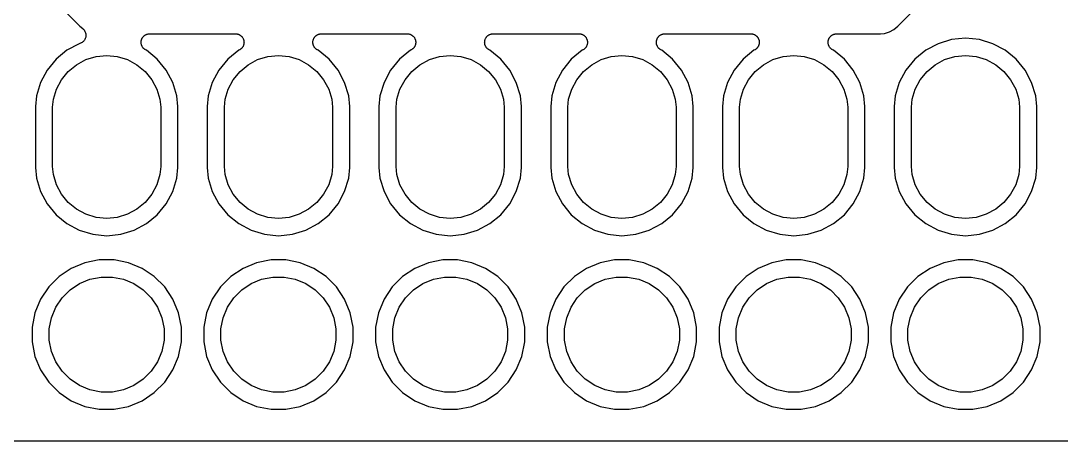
# Model space of a CAD drawing. Extents: x 94.3 to 145.3, y -143.8 to -113.4.
# Drawn here: x 104.78 to 120.16, y -143.82 to -137.6 of the extents above; entities that cross this region are included whole.
import ezdxf

# ---------------------------------------------------------------- set-up
doc = ezdxf.new("R2010")
doc.units = 0
doc.layers.add('BLACK', color=7, linetype='CONTINUOUS')

msp = doc.modelspace()

# ---------------------------------------------------------------- linework, layer by layer
at = {"layer": 'BLACK', "linetype": 'CONTINUOUS'}
for p, q in [((117.761, -137.664), (120.265, -135.16)), ((103.255, -135.287), (105.632, -137.664)), ((105.632, -137.664), (105.634, -137.666)), ((105.634, -137.666), (105.637, -137.67)), ((105.637, -137.67), (105.641, -137.674)), ((105.641, -137.674), (105.649, -137.683)), ((105.649, -137.683), (105.691, -137.718)), ((117.687, -137.731), (117.744, -137.683)), ((117.744, -137.683), (117.752, -137.674)), ((117.752, -137.674), (117.753, -137.672)), ((117.753, -137.672), (117.757, -137.669)), ((117.757, -137.669), (117.761, -137.664)), ((105.691, -137.718), (105.692, -137.719)), ((105.692, -137.719), (105.692, -137.719)), ((105.692, -137.719), (105.692, -137.719)), ((105.692, -137.719), (105.693, -137.72)), ((105.693, -137.72), (105.701, -137.728)), ((105.701, -137.728), (105.71, -137.737)), ((105.71, -137.737), (105.71, -137.737)), ((105.71, -137.737), (105.71, -137.737)), ((105.71, -137.737), (105.717, -137.747)), ((105.717, -137.747), (105.723, -137.758)), ((105.723, -137.758), (105.723, -137.758)), ((105.723, -137.758), (105.724, -137.758)), ((105.724, -137.758), (105.728, -137.769)), ((105.732, -137.854), (105.727, -137.865)), ((105.728, -137.769), (105.733, -137.781)), ((105.735, -137.842), (105.732, -137.854)), ((105.732, -137.854), (105.732, -137.854)), ((105.732, -137.854), (105.732, -137.854)), ((105.733, -137.781), (105.733, -137.781)), ((105.733, -137.781), (105.733, -137.781)), ((105.733, -137.781), (105.735, -137.793)), ((105.735, -137.793), (105.737, -137.805)), ((105.737, -137.83), (105.735, -137.842)), ((105.737, -137.805), (105.737, -137.805)), ((105.737, -137.805), (105.737, -137.805)), ((105.737, -137.805), (105.737, -137.817)), ((105.737, -137.817), (105.737, -137.83)), ((105.737, -137.83), (105.737, -137.83)), ((105.737, -137.83), (105.737, -137.83)), ((106.57, -137.859), (106.573, -137.854)), ((106.573, -137.854), (106.576, -137.849)), ((106.576, -137.849), (106.58, -137.844)), ((106.58, -137.844), (106.584, -137.839)), ((106.584, -137.839), (106.588, -137.835)), ((106.588, -137.835), (106.592, -137.83)), ((106.592, -137.83), (106.597, -137.826)), ((106.597, -137.826), (106.601, -137.821)), ((106.601, -137.821), (106.606, -137.818)), ((106.606, -137.818), (106.611, -137.814)), ((106.611, -137.814), (106.617, -137.811)), ((106.617, -137.811), (106.622, -137.808)), ((106.622, -137.808), (106.628, -137.805)), ((106.628, -137.805), (106.633, -137.803)), ((106.633, -137.803), (106.639, -137.801)), ((106.639, -137.801), (106.645, -137.798)), ((106.645, -137.798), (106.651, -137.797)), ((106.651, -137.797), (106.657, -137.795)), ((106.657, -137.795), (106.663, -137.795)), ((106.663, -137.795), (106.669, -137.794)), ((106.669, -137.794), (106.675, -137.794)), ((106.675, -137.794), (106.681, -137.793)), ((106.681, -137.793), (107.949, -137.793)), ((107.949, -137.793), (107.95, -137.793)), ((107.95, -137.793), (107.956, -137.794)), ((107.956, -137.794), (107.963, -137.794)), ((107.963, -137.794), (107.969, -137.795)), ((107.969, -137.795), (107.975, -137.796)), ((107.975, -137.796), (107.981, -137.798)), ((107.981, -137.798), (107.987, -137.799)), ((107.987, -137.799), (107.993, -137.801)), ((107.993, -137.801), (107.999, -137.803)), ((107.999, -137.803), (108.004, -137.806)), ((108.004, -137.806), (108.01, -137.809)), ((108.01, -137.809), (108.015, -137.812)), ((108.015, -137.812), (108.02, -137.815)), ((108.02, -137.815), (108.025, -137.819)), ((108.025, -137.819), (108.03, -137.823)), ((108.03, -137.823), (108.035, -137.827)), ((108.035, -137.827), (108.039, -137.831)), ((108.039, -137.831), (108.043, -137.836)), ((108.043, -137.836), (108.047, -137.84)), ((108.047, -137.84), (108.051, -137.846)), ((108.051, -137.846), (108.055, -137.85)), ((108.055, -137.85), (108.058, -137.856)), ((108.058, -137.856), (108.061, -137.861)), ((109.11, -137.859), (109.113, -137.854)), ((109.113, -137.854), (109.116, -137.849)), ((109.116, -137.849), (109.12, -137.844)), ((109.12, -137.844), (109.124, -137.839)), ((109.124, -137.839), (109.128, -137.835)), ((109.128, -137.835), (109.132, -137.83)), ((109.132, -137.83), (109.137, -137.826)), ((109.137, -137.826), (109.141, -137.821)), ((109.141, -137.821), (109.146, -137.818)), ((109.146, -137.818), (109.151, -137.814)), ((109.151, -137.814), (109.157, -137.811)), ((109.157, -137.811), (109.162, -137.808)), ((109.162, -137.808), (109.168, -137.805)), ((109.168, -137.805), (109.173, -137.803)), ((109.173, -137.803), (109.179, -137.801)), ((109.179, -137.801), (109.185, -137.798)), ((109.185, -137.798), (109.191, -137.797)), ((109.191, -137.797), (109.197, -137.795)), ((109.197, -137.795), (109.203, -137.795)), ((109.203, -137.795), (109.209, -137.794)), ((109.209, -137.794), (109.215, -137.794)), ((109.215, -137.794), (109.221, -137.793)), ((109.221, -137.793), (110.489, -137.793)), ((110.489, -137.793), (110.49, -137.793)), ((110.49, -137.793), (110.496, -137.794)), ((110.496, -137.794), (110.503, -137.794)), ((110.503, -137.794), (110.509, -137.795)), ((110.509, -137.795), (110.515, -137.796)), ((110.515, -137.796), (110.521, -137.798)), ((110.521, -137.798), (110.527, -137.799)), ((110.527, -137.799), (110.533, -137.801)), ((110.533, -137.801), (110.539, -137.803)), ((110.539, -137.803), (110.544, -137.806)), ((110.544, -137.806), (110.55, -137.809)), ((110.55, -137.809), (110.555, -137.812)), ((110.555, -137.812), (110.56, -137.815)), ((110.56, -137.815), (110.565, -137.819)), ((110.565, -137.819), (110.57, -137.823)), ((110.57, -137.823), (110.575, -137.827)), ((110.575, -137.827), (110.579, -137.831)), ((110.579, -137.831), (110.583, -137.836)), ((110.583, -137.836), (110.587, -137.84)), ((110.587, -137.84), (110.591, -137.846)), ((110.591, -137.846), (110.595, -137.85)), ((110.595, -137.85), (110.598, -137.856)), ((110.598, -137.856), (110.601, -137.861)), ((111.65, -137.859), (111.653, -137.854)), ((111.653, -137.854), (111.656, -137.849)), ((111.656, -137.849), (111.66, -137.844)), ((111.66, -137.844), (111.664, -137.839)), ((111.664, -137.839), (111.668, -137.835)), ((111.668, -137.835), (111.672, -137.83)), ((111.672, -137.83), (111.677, -137.826)), ((111.677, -137.826), (111.681, -137.821)), ((111.681, -137.821), (111.686, -137.818)), ((111.686, -137.818), (111.691, -137.814)), ((111.691, -137.814), (111.697, -137.811)), ((111.697, -137.811), (111.702, -137.808)), ((111.702, -137.808), (111.708, -137.805)), ((111.708, -137.805), (111.713, -137.803)), ((111.713, -137.803), (111.719, -137.801)), ((111.719, -137.801), (111.725, -137.798)), ((111.725, -137.798), (111.731, -137.797)), ((111.731, -137.797), (111.737, -137.795)), ((111.737, -137.795), (111.743, -137.795)), ((111.743, -137.795), (111.749, -137.794)), ((111.749, -137.794), (111.755, -137.794)), ((111.755, -137.794), (111.761, -137.793)), ((111.761, -137.793), (113.029, -137.793)), ((113.029, -137.793), (113.03, -137.793)), ((113.03, -137.793), (113.036, -137.794)), ((113.036, -137.794), (113.043, -137.794)), ((113.043, -137.794), (113.049, -137.795)), ((113.049, -137.795), (113.055, -137.796)), ((113.055, -137.796), (113.061, -137.798)), ((113.061, -137.798), (113.067, -137.799)), ((113.067, -137.799), (113.073, -137.801)), ((113.073, -137.801), (113.079, -137.803)), ((113.079, -137.803), (113.084, -137.806)), ((113.084, -137.806), (113.09, -137.809)), ((113.09, -137.809), (113.095, -137.812)), ((113.095, -137.812), (113.1, -137.815)), ((113.1, -137.815), (113.105, -137.819)), ((113.105, -137.819), (113.11, -137.823)), ((113.11, -137.823), (113.115, -137.827)), ((113.115, -137.827), (113.119, -137.831)), ((113.119, -137.831), (113.123, -137.836)), ((113.123, -137.836), (113.127, -137.84)), ((113.127, -137.84), (113.131, -137.846)), ((113.131, -137.846), (113.135, -137.85)), ((113.135, -137.85), (113.138, -137.856)), ((113.138, -137.856), (113.141, -137.861)), ((114.19, -137.859), (114.193, -137.854)), ((114.193, -137.854), (114.196, -137.849)), ((114.196, -137.849), (114.2, -137.844)), ((114.2, -137.844), (114.204, -137.839)), ((114.204, -137.839), (114.208, -137.835)), ((114.208, -137.835), (114.212, -137.83)), ((114.212, -137.83), (114.217, -137.826)), ((114.217, -137.826), (114.221, -137.821)), ((114.221, -137.821), (114.226, -137.818)), ((114.226, -137.818), (114.231, -137.814)), ((114.231, -137.814), (114.237, -137.811)), ((114.237, -137.811), (114.242, -137.808)), ((114.242, -137.808), (114.248, -137.805)), ((114.248, -137.805), (114.253, -137.803)), ((114.253, -137.803), (114.259, -137.801)), ((114.259, -137.801), (114.265, -137.798)), ((114.265, -137.798), (114.271, -137.797)), ((114.271, -137.797), (114.277, -137.795)), ((114.277, -137.795), (114.283, -137.795)), ((114.283, -137.795), (114.289, -137.794)), ((114.289, -137.794), (114.295, -137.794)), ((114.295, -137.794), (114.301, -137.793)), ((114.301, -137.793), (115.569, -137.793)), ((115.569, -137.793), (115.57, -137.793)), ((115.57, -137.793), (115.576, -137.794)), ((115.576, -137.794), (115.583, -137.794)), ((115.583, -137.794), (115.589, -137.795)), ((115.589, -137.795), (115.595, -137.796)), ((115.595, -137.796), (115.601, -137.798)), ((115.601, -137.798), (115.607, -137.799)), ((115.607, -137.799), (115.613, -137.801)), ((115.613, -137.801), (115.619, -137.803)), ((115.619, -137.803), (115.624, -137.806)), ((115.624, -137.806), (115.63, -137.809)), ((115.63, -137.809), (115.635, -137.812)), ((115.635, -137.812), (115.64, -137.815)), ((115.64, -137.815), (115.645, -137.819)), ((115.645, -137.819), (115.65, -137.823)), ((115.65, -137.823), (115.655, -137.827)), ((115.655, -137.827), (115.659, -137.831)), ((115.659, -137.831), (115.663, -137.836)), ((115.663, -137.836), (115.667, -137.84)), ((115.667, -137.84), (115.671, -137.846)), ((115.671, -137.846), (115.675, -137.85)), ((115.675, -137.85), (115.678, -137.856)), ((115.678, -137.856), (115.681, -137.861)), ((116.73, -137.859), (116.733, -137.854)), ((116.733, -137.854), (116.736, -137.849)), ((116.736, -137.849), (116.74, -137.844)), ((116.74, -137.844), (116.744, -137.839)), ((116.744, -137.839), (116.748, -137.835)), ((116.748, -137.835), (116.752, -137.83)), ((116.752, -137.83), (116.757, -137.826)), ((116.757, -137.826), (116.761, -137.821)), ((116.761, -137.821), (116.766, -137.818)), ((116.766, -137.818), (116.771, -137.814)), ((116.771, -137.814), (116.777, -137.811)), ((116.777, -137.811), (116.782, -137.808)), ((116.782, -137.808), (116.788, -137.805)), ((116.788, -137.805), (116.793, -137.803)), ((116.793, -137.803), (116.799, -137.801)), ((116.799, -137.801), (116.805, -137.798)), ((116.805, -137.798), (116.811, -137.797)), ((116.811, -137.797), (116.817, -137.795)), ((116.817, -137.795), (116.823, -137.795)), ((116.823, -137.795), (116.829, -137.794)), ((116.829, -137.794), (116.835, -137.794)), ((116.835, -137.794), (116.841, -137.793)), ((116.841, -137.793), (117.45, -137.793)), ((117.45, -137.793), (117.452, -137.793)), ((117.452, -137.793), (117.457, -137.794)), ((117.457, -137.794), (117.463, -137.794)), ((117.463, -137.794), (117.475, -137.795)), ((117.475, -137.795), (117.487, -137.794)), ((117.487, -137.794), (117.549, -137.788)), ((117.487, -137.794), (117.487, -137.794)), ((117.549, -137.788), (117.621, -137.766)), ((117.621, -137.766), (117.687, -137.731)), ((105.64, -137.941), (105.457, -138.038)), ((105.648, -137.938), (105.64, -137.941)), ((105.659, -137.933), (105.648, -137.938)), ((105.67, -137.929), (105.659, -137.933)), ((105.671, -137.929), (105.67, -137.929)), ((105.67, -137.929), (105.67, -137.929)), ((105.681, -137.922), (105.671, -137.929)), ((105.691, -137.915), (105.681, -137.922)), ((105.7, -137.906), (105.691, -137.915)), ((105.691, -137.915), (105.691, -137.915)), ((105.691, -137.915), (105.691, -137.915)), ((105.708, -137.898), (105.7, -137.906)), ((105.709, -137.898), (105.708, -137.898)), ((105.716, -137.887), (105.709, -137.897)), ((105.709, -137.897), (105.709, -137.898)), ((105.722, -137.877), (105.716, -137.887)), ((105.723, -137.877), (105.722, -137.877)), ((105.727, -137.865), (105.723, -137.877)), ((105.723, -137.877), (105.723, -137.877)), ((106.554, -137.919), (106.555, -137.913)), ((106.555, -137.925), (106.554, -137.919)), ((106.555, -137.906), (106.556, -137.901)), ((106.555, -137.913), (106.555, -137.906)), ((106.555, -137.931), (106.555, -137.925)), ((106.556, -137.937), (106.555, -137.931)), ((106.556, -137.901), (106.557, -137.894)), ((106.557, -137.944), (106.556, -137.937)), ((106.557, -137.894), (106.559, -137.888)), ((106.558, -137.95), (106.557, -137.944)), ((106.559, -137.956), (106.558, -137.95)), ((106.559, -137.888), (106.56, -137.882)), ((106.562, -137.961), (106.559, -137.956)), ((106.56, -137.882), (106.562, -137.877)), ((106.562, -137.877), (106.564, -137.871)), ((106.564, -137.968), (106.562, -137.961)), ((106.564, -137.871), (106.567, -137.865)), ((106.566, -137.973), (106.564, -137.968)), ((106.569, -137.979), (106.566, -137.973)), ((106.567, -137.865), (106.57, -137.859)), ((106.572, -137.984), (106.569, -137.979)), ((106.575, -137.99), (106.572, -137.984)), ((106.579, -137.994), (106.575, -137.99)), ((106.582, -137.999), (106.579, -137.994)), ((106.587, -138.004), (106.582, -137.999)), ((106.591, -138.009), (106.587, -138.004)), ((106.595, -138.013), (106.591, -138.009)), ((108.038, -138.01), (108.033, -138.014)), ((108.042, -138.005), (108.038, -138.01)), ((108.047, -138.001), (108.042, -138.005)), ((108.05, -137.996), (108.047, -138.001)), ((108.054, -137.991), (108.05, -137.996)), ((108.057, -137.985), (108.054, -137.991)), ((108.061, -137.98), (108.057, -137.985)), ((108.061, -137.861), (108.063, -137.867)), ((108.063, -137.975), (108.061, -137.98)), ((108.063, -137.867), (108.066, -137.872)), ((108.066, -137.969), (108.063, -137.975)), ((108.066, -137.872), (108.068, -137.878)), ((108.068, -137.963), (108.066, -137.969)), ((108.068, -137.878), (108.07, -137.884)), ((108.07, -137.957), (108.068, -137.963)), ((108.07, -137.884), (108.072, -137.89)), ((108.071, -137.951), (108.07, -137.957)), ((108.073, -137.946), (108.071, -137.951)), ((108.072, -137.89), (108.073, -137.896)), ((108.073, -137.896), (108.074, -137.902)), ((108.074, -137.939), (108.073, -137.946)), ((108.074, -137.902), (108.075, -137.908)), ((108.075, -137.933), (108.074, -137.939)), ((108.075, -137.908), (108.075, -137.915)), ((108.075, -137.915), (108.076, -137.921)), ((108.076, -137.921), (108.075, -137.927)), ((108.075, -137.927), (108.075, -137.933)), ((109.094, -137.919), (109.095, -137.913)), ((109.095, -137.925), (109.094, -137.919)), ((109.095, -137.906), (109.096, -137.901)), ((109.095, -137.913), (109.095, -137.906)), ((109.095, -137.931), (109.095, -137.925)), ((109.096, -137.937), (109.095, -137.931)), ((109.096, -137.901), (109.097, -137.894)), ((109.097, -137.944), (109.096, -137.937)), ((109.097, -137.894), (109.099, -137.888)), ((109.098, -137.95), (109.097, -137.944)), ((109.099, -137.956), (109.098, -137.95)), ((109.099, -137.888), (109.1, -137.882)), ((109.102, -137.961), (109.099, -137.956)), ((109.1, -137.882), (109.102, -137.877)), ((109.102, -137.877), (109.104, -137.871)), ((109.104, -137.968), (109.102, -137.961)), ((109.104, -137.871), (109.107, -137.865)), ((109.106, -137.973), (109.104, -137.968)), ((109.109, -137.979), (109.106, -137.973)), ((109.107, -137.865), (109.11, -137.859)), ((109.112, -137.984), (109.109, -137.979)), ((109.115, -137.99), (109.112, -137.984)), ((109.119, -137.994), (109.115, -137.99)), ((109.122, -137.999), (109.119, -137.994)), ((109.127, -138.004), (109.122, -137.999)), ((109.131, -138.009), (109.127, -138.004)), ((109.135, -138.013), (109.131, -138.009)), ((110.578, -138.01), (110.573, -138.014)), ((110.582, -138.005), (110.578, -138.01)), ((110.587, -138.001), (110.582, -138.005)), ((110.59, -137.996), (110.587, -138.001)), ((110.594, -137.991), (110.59, -137.996)), ((110.597, -137.985), (110.594, -137.991)), ((110.601, -137.98), (110.597, -137.985)), ((110.601, -137.861), (110.603, -137.867)), ((110.603, -137.975), (110.601, -137.98)), ((110.603, -137.867), (110.606, -137.872)), ((110.606, -137.969), (110.603, -137.975)), ((110.606, -137.872), (110.608, -137.878)), ((110.608, -137.963), (110.606, -137.969)), ((110.608, -137.878), (110.61, -137.884)), ((110.61, -137.957), (110.608, -137.963)), ((110.61, -137.884), (110.612, -137.89)), ((110.611, -137.951), (110.61, -137.957)), ((110.613, -137.946), (110.611, -137.951)), ((110.612, -137.89), (110.613, -137.896)), ((110.613, -137.896), (110.614, -137.902)), ((110.614, -137.939), (110.613, -137.946)), ((110.614, -137.902), (110.615, -137.908)), ((110.615, -137.933), (110.614, -137.939)), ((110.615, -137.908), (110.615, -137.915)), ((110.615, -137.915), (110.616, -137.921)), ((110.616, -137.921), (110.615, -137.927)), ((110.615, -137.927), (110.615, -137.933)), ((111.634, -137.919), (111.635, -137.913)), ((111.635, -137.925), (111.634, -137.919)), ((111.635, -137.906), (111.636, -137.901)), ((111.635, -137.913), (111.635, -137.906)), ((111.635, -137.931), (111.635, -137.925)), ((111.636, -137.937), (111.635, -137.931)), ((111.636, -137.901), (111.637, -137.894)), ((111.637, -137.944), (111.636, -137.937)), ((111.637, -137.894), (111.639, -137.888)), ((111.638, -137.95), (111.637, -137.944)), ((111.639, -137.956), (111.638, -137.95)), ((111.639, -137.888), (111.64, -137.882)), ((111.642, -137.961), (111.639, -137.956)), ((111.64, -137.882), (111.642, -137.877)), ((111.642, -137.877), (111.644, -137.871)), ((111.644, -137.968), (111.642, -137.961)), ((111.644, -137.871), (111.647, -137.865)), ((111.646, -137.973), (111.644, -137.968)), ((111.649, -137.979), (111.646, -137.973)), ((111.647, -137.865), (111.65, -137.859)), ((111.652, -137.984), (111.649, -137.979)), ((111.655, -137.99), (111.652, -137.984)), ((111.659, -137.994), (111.655, -137.99)), ((111.662, -137.999), (111.659, -137.994)), ((111.667, -138.004), (111.662, -137.999)), ((111.671, -138.009), (111.667, -138.004)), ((111.675, -138.013), (111.671, -138.009)), ((113.118, -138.01), (113.113, -138.014)), ((113.122, -138.005), (113.118, -138.01)), ((113.127, -138.001), (113.122, -138.005)), ((113.13, -137.996), (113.127, -138.001)), ((113.134, -137.991), (113.13, -137.996)), ((113.137, -137.985), (113.134, -137.991)), ((113.141, -137.98), (113.137, -137.985)), ((113.141, -137.861), (113.143, -137.867)), ((113.143, -137.975), (113.141, -137.98)), ((113.143, -137.867), (113.146, -137.872)), ((113.146, -137.969), (113.143, -137.975)), ((113.146, -137.872), (113.148, -137.878)), ((113.148, -137.963), (113.146, -137.969)), ((113.148, -137.878), (113.15, -137.884)), ((113.15, -137.957), (113.148, -137.963)), ((113.15, -137.884), (113.152, -137.89)), ((113.151, -137.951), (113.15, -137.957)), ((113.153, -137.946), (113.151, -137.951)), ((113.152, -137.89), (113.153, -137.896)), ((113.153, -137.896), (113.154, -137.902)), ((113.154, -137.939), (113.153, -137.946)), ((113.154, -137.902), (113.155, -137.908)), ((113.155, -137.933), (113.154, -137.939)), ((113.155, -137.908), (113.155, -137.915)), ((113.155, -137.915), (113.156, -137.921)), ((113.156, -137.921), (113.155, -137.927)), ((113.155, -137.927), (113.155, -137.933)), ((114.174, -137.919), (114.175, -137.913)), ((114.175, -137.925), (114.174, -137.919)), ((114.175, -137.906), (114.176, -137.901)), ((114.175, -137.913), (114.175, -137.906)), ((114.175, -137.931), (114.175, -137.925)), ((114.176, -137.937), (114.175, -137.931)), ((114.176, -137.901), (114.177, -137.894)), ((114.177, -137.944), (114.176, -137.937)), ((114.177, -137.894), (114.179, -137.888)), ((114.178, -137.95), (114.177, -137.944)), ((114.179, -137.956), (114.178, -137.95)), ((114.179, -137.888), (114.18, -137.882)), ((114.182, -137.961), (114.179, -137.956)), ((114.18, -137.882), (114.182, -137.877)), ((114.182, -137.877), (114.184, -137.871)), ((114.184, -137.968), (114.182, -137.961)), ((114.184, -137.871), (114.187, -137.865)), ((114.186, -137.973), (114.184, -137.968)), ((114.189, -137.979), (114.186, -137.973)), ((114.187, -137.865), (114.19, -137.859)), ((114.192, -137.984), (114.189, -137.979)), ((114.195, -137.99), (114.192, -137.984)), ((114.199, -137.994), (114.195, -137.99)), ((114.202, -137.999), (114.199, -137.994)), ((114.207, -138.004), (114.202, -137.999)), ((114.211, -138.009), (114.207, -138.004)), ((114.215, -138.013), (114.211, -138.009)), ((115.658, -138.01), (115.653, -138.014)), ((115.662, -138.005), (115.658, -138.01)), ((115.667, -138.001), (115.662, -138.005)), ((115.67, -137.996), (115.667, -138.001)), ((115.674, -137.991), (115.67, -137.996)), ((115.677, -137.985), (115.674, -137.991)), ((115.681, -137.98), (115.677, -137.985)), ((115.681, -137.861), (115.683, -137.867)), ((115.683, -137.975), (115.681, -137.98)), ((115.683, -137.867), (115.686, -137.872)), ((115.686, -137.969), (115.683, -137.975)), ((115.686, -137.872), (115.688, -137.878)), ((115.688, -137.963), (115.686, -137.969)), ((115.688, -137.878), (115.69, -137.884)), ((115.69, -137.957), (115.688, -137.963)), ((115.69, -137.884), (115.692, -137.89)), ((115.691, -137.951), (115.69, -137.957)), ((115.693, -137.946), (115.691, -137.951)), ((115.692, -137.89), (115.693, -137.896)), ((115.693, -137.896), (115.694, -137.902)), ((115.694, -137.939), (115.693, -137.946)), ((115.694, -137.902), (115.695, -137.908)), ((115.695, -137.933), (115.694, -137.939)), ((115.695, -137.908), (115.695, -137.915)), ((115.695, -137.915), (115.696, -137.921)), ((115.696, -137.921), (115.695, -137.927)), ((115.695, -137.927), (115.695, -137.933)), ((116.714, -137.919), (116.715, -137.913)), ((116.715, -137.925), (116.714, -137.919)), ((116.715, -137.906), (116.716, -137.901)), ((116.715, -137.913), (116.715, -137.906)), ((116.715, -137.931), (116.715, -137.925)), ((116.716, -137.937), (116.715, -137.931)), ((116.716, -137.901), (116.717, -137.894)), ((116.717, -137.944), (116.716, -137.937)), ((116.717, -137.894), (116.719, -137.888)), ((116.718, -137.95), (116.717, -137.944)), ((116.719, -137.956), (116.718, -137.95)), ((116.719, -137.888), (116.72, -137.882)), ((116.722, -137.961), (116.719, -137.956)), ((116.72, -137.882), (116.722, -137.877)), ((116.722, -137.877), (116.724, -137.871)), ((116.724, -137.968), (116.722, -137.961)), ((116.724, -137.871), (116.727, -137.865)), ((116.726, -137.973), (116.724, -137.968)), ((116.729, -137.979), (116.726, -137.973)), ((116.727, -137.865), (116.73, -137.859)), ((116.732, -137.984), (116.729, -137.979)), ((116.735, -137.99), (116.732, -137.984)), ((116.739, -137.994), (116.735, -137.99)), ((116.742, -137.999), (116.739, -137.994)), ((116.747, -138.004), (116.742, -137.999)), ((116.751, -138.009), (116.747, -138.004)), ((116.755, -138.013), (116.751, -138.009)), ((118.34, -137.941), (118.157, -138.038)), ((118.538, -137.88), (118.34, -137.941)), ((118.745, -137.86), (118.538, -137.88)), ((118.952, -137.88), (118.745, -137.86)), ((119.15, -137.941), (118.952, -137.88)), ((119.333, -138.038), (119.15, -137.941)), ((105.457, -138.038), (105.296, -138.17)), ((105.737, -138.176), (105.888, -138.131)), ((105.888, -138.131), (106.045, -138.115)), ((106.045, -138.115), (106.202, -138.131)), ((106.202, -138.131), (106.353, -138.176)), ((106.599, -138.017), (106.595, -138.013)), ((106.605, -138.021), (106.599, -138.017)), ((106.61, -138.025), (106.605, -138.021)), ((106.615, -138.028), (106.61, -138.025)), ((106.62, -138.031), (106.615, -138.028)), ((106.621, -138.032), (106.62, -138.031)), ((106.633, -138.038), (106.621, -138.032)), ((106.794, -138.17), (106.633, -138.038)), ((107.997, -138.038), (107.836, -138.17)), ((108.009, -138.032), (107.997, -138.038)), ((108.014, -138.029), (108.009, -138.032)), ((108.019, -138.026), (108.014, -138.029)), ((108.024, -138.022), (108.019, -138.026)), ((108.029, -138.018), (108.024, -138.022)), ((108.033, -138.014), (108.029, -138.018)), ((108.277, -138.176), (108.428, -138.131)), ((108.428, -138.131), (108.585, -138.115)), ((108.585, -138.115), (108.742, -138.131)), ((108.742, -138.131), (108.893, -138.176)), ((109.139, -138.017), (109.135, -138.013)), ((109.145, -138.021), (109.139, -138.017)), ((109.15, -138.025), (109.145, -138.021)), ((109.155, -138.028), (109.15, -138.025)), ((109.16, -138.031), (109.155, -138.028)), ((109.161, -138.032), (109.16, -138.031)), ((109.173, -138.038), (109.161, -138.032)), ((109.334, -138.17), (109.173, -138.038)), ((110.537, -138.038), (110.376, -138.17)), ((110.549, -138.032), (110.537, -138.038)), ((110.554, -138.029), (110.549, -138.032)), ((110.559, -138.026), (110.554, -138.029)), ((110.564, -138.022), (110.559, -138.026)), ((110.569, -138.018), (110.564, -138.022)), ((110.573, -138.014), (110.569, -138.018)), ((110.817, -138.176), (110.968, -138.131)), ((110.968, -138.131), (111.125, -138.115)), ((111.125, -138.115), (111.282, -138.131)), ((111.282, -138.131), (111.433, -138.176)), ((111.679, -138.017), (111.675, -138.013)), ((111.685, -138.021), (111.679, -138.017)), ((111.69, -138.025), (111.685, -138.021)), ((111.695, -138.028), (111.69, -138.025)), ((111.7, -138.031), (111.695, -138.028)), ((111.701, -138.032), (111.7, -138.031)), ((111.713, -138.038), (111.701, -138.032)), ((111.874, -138.17), (111.713, -138.038)), ((113.077, -138.038), (112.916, -138.17)), ((113.089, -138.032), (113.077, -138.038)), ((113.094, -138.029), (113.089, -138.032)), ((113.099, -138.026), (113.094, -138.029)), ((113.104, -138.022), (113.099, -138.026)), ((113.109, -138.018), (113.104, -138.022)), ((113.113, -138.014), (113.109, -138.018)), ((113.357, -138.176), (113.508, -138.131)), ((113.508, -138.131), (113.665, -138.115)), ((113.665, -138.115), (113.822, -138.131)), ((113.822, -138.131), (113.973, -138.176)), ((114.219, -138.017), (114.215, -138.013)), ((114.225, -138.021), (114.219, -138.017)), ((114.23, -138.025), (114.225, -138.021)), ((114.235, -138.028), (114.23, -138.025)), ((114.24, -138.031), (114.235, -138.028)), ((114.241, -138.032), (114.24, -138.031)), ((114.253, -138.038), (114.241, -138.032)), ((114.414, -138.17), (114.253, -138.038)), ((115.617, -138.038), (115.456, -138.17)), ((115.629, -138.032), (115.617, -138.038)), ((115.634, -138.029), (115.629, -138.032)), ((115.639, -138.026), (115.634, -138.029)), ((115.644, -138.022), (115.639, -138.026)), ((115.649, -138.018), (115.644, -138.022)), ((115.653, -138.014), (115.649, -138.018)), ((115.897, -138.176), (116.048, -138.131)), ((116.048, -138.131), (116.205, -138.115)), ((116.205, -138.115), (116.362, -138.131)), ((116.362, -138.131), (116.513, -138.176)), ((116.759, -138.017), (116.755, -138.013)), ((116.765, -138.021), (116.759, -138.017)), ((116.77, -138.025), (116.765, -138.021)), ((116.775, -138.028), (116.77, -138.025)), ((116.78, -138.031), (116.775, -138.028)), ((116.781, -138.032), (116.78, -138.031)), ((116.793, -138.038), (116.781, -138.032)), ((116.954, -138.17), (116.793, -138.038)), ((118.157, -138.038), (117.996, -138.17)), ((118.437, -138.176), (118.588, -138.131)), ((118.588, -138.131), (118.745, -138.115)), ((118.745, -138.115), (118.902, -138.131)), ((118.902, -138.131), (119.053, -138.176)), ((119.494, -138.17), (119.333, -138.038)), ((105.296, -138.17), (105.164, -138.331)), ((105.477, -138.351), (105.598, -138.251)), ((105.598, -138.251), (105.737, -138.176)), ((106.353, -138.176), (106.492, -138.251)), ((106.492, -138.251), (106.613, -138.351)), ((106.926, -138.331), (106.794, -138.17)), ((107.836, -138.17), (107.704, -138.331)), ((108.017, -138.351), (108.138, -138.251)), ((108.138, -138.251), (108.277, -138.176)), ((108.893, -138.176), (109.032, -138.251)), ((109.032, -138.251), (109.153, -138.351)), ((109.466, -138.331), (109.334, -138.17)), ((110.376, -138.17), (110.244, -138.331)), ((110.557, -138.351), (110.678, -138.251)), ((110.678, -138.251), (110.817, -138.176)), ((111.433, -138.176), (111.572, -138.251)), ((111.572, -138.251), (111.693, -138.351)), ((112.006, -138.331), (111.874, -138.17)), ((112.916, -138.17), (112.784, -138.331)), ((113.097, -138.351), (113.218, -138.251)), ((113.218, -138.251), (113.357, -138.176)), ((113.973, -138.176), (114.112, -138.251)), ((114.112, -138.251), (114.233, -138.351)), ((114.546, -138.331), (114.414, -138.17)), ((115.456, -138.17), (115.324, -138.331)), ((115.637, -138.351), (115.758, -138.251)), ((115.758, -138.251), (115.897, -138.176)), ((116.513, -138.176), (116.652, -138.251)), ((116.652, -138.251), (116.773, -138.351)), ((117.086, -138.331), (116.954, -138.17)), ((117.996, -138.17), (117.864, -138.331)), ((118.177, -138.351), (118.298, -138.251)), ((118.298, -138.251), (118.437, -138.176)), ((119.053, -138.176), (119.192, -138.251)), ((119.192, -138.251), (119.313, -138.351)), ((119.626, -138.331), (119.494, -138.17)), ((105.164, -138.331), (105.067, -138.514)), ((105.302, -138.611), (105.377, -138.472)), ((105.377, -138.472), (105.477, -138.351)), ((106.613, -138.351), (106.713, -138.472)), ((106.713, -138.472), (106.788, -138.611)), ((107.023, -138.514), (106.926, -138.331)), ((107.704, -138.331), (107.607, -138.514)), ((107.842, -138.611), (107.917, -138.472)), ((107.917, -138.472), (108.017, -138.351)), ((109.153, -138.351), (109.253, -138.472)), ((109.253, -138.472), (109.328, -138.611)), ((109.563, -138.514), (109.466, -138.331)), ((110.244, -138.331), (110.147, -138.514)), ((110.382, -138.611), (110.457, -138.472)), ((110.457, -138.472), (110.557, -138.351)), ((111.693, -138.351), (111.793, -138.472)), ((111.793, -138.472), (111.868, -138.611)), ((112.103, -138.514), (112.006, -138.331)), ((112.784, -138.331), (112.687, -138.514)), ((112.922, -138.611), (112.997, -138.472)), ((112.997, -138.472), (113.097, -138.351)), ((114.233, -138.351), (114.333, -138.472)), ((114.333, -138.472), (114.408, -138.611)), ((114.643, -138.514), (114.546, -138.331)), ((115.324, -138.331), (115.227, -138.514)), ((115.462, -138.611), (115.537, -138.472)), ((115.537, -138.472), (115.637, -138.351)), ((116.773, -138.351), (116.873, -138.472)), ((116.873, -138.472), (116.948, -138.611)), ((117.183, -138.514), (117.086, -138.331)), ((117.864, -138.331), (117.767, -138.514)), ((118.002, -138.611), (118.077, -138.472)), ((118.077, -138.472), (118.177, -138.351)), ((119.313, -138.351), (119.413, -138.472)), ((119.413, -138.472), (119.488, -138.611)), ((119.723, -138.514), (119.626, -138.331)), ((105.067, -138.514), (105.006, -138.712)), ((105.257, -138.762), (105.302, -138.611)), ((106.788, -138.611), (106.833, -138.762)), ((107.084, -138.712), (107.023, -138.514)), ((107.607, -138.514), (107.546, -138.712)), ((107.797, -138.762), (107.842, -138.611)), ((109.328, -138.611), (109.373, -138.762)), ((109.624, -138.712), (109.563, -138.514)), ((110.147, -138.514), (110.086, -138.712)), ((110.337, -138.762), (110.382, -138.611)), ((111.868, -138.611), (111.913, -138.762)), ((112.164, -138.712), (112.103, -138.514)), ((112.687, -138.514), (112.626, -138.712)), ((112.877, -138.762), (112.922, -138.611)), ((114.408, -138.611), (114.453, -138.762)), ((114.704, -138.712), (114.643, -138.514)), ((115.227, -138.514), (115.166, -138.712)), ((115.417, -138.762), (115.462, -138.611)), ((116.948, -138.611), (116.993, -138.762)), ((117.244, -138.712), (117.183, -138.514)), ((117.767, -138.514), (117.706, -138.712)), ((117.957, -138.762), (118.002, -138.611)), ((119.488, -138.611), (119.533, -138.762)), ((119.784, -138.712), (119.723, -138.514)), ((105.006, -138.712), (104.991, -138.867)), ((105.245, -138.88), (105.257, -138.762)), ((106.833, -138.762), (106.845, -138.88)), ((107.099, -138.867), (107.084, -138.712)), ((107.546, -138.712), (107.531, -138.867)), ((107.785, -138.88), (107.797, -138.762)), ((109.373, -138.762), (109.385, -138.88)), ((109.639, -138.867), (109.624, -138.712)), ((110.086, -138.712), (110.071, -138.867)), ((110.325, -138.88), (110.337, -138.762)), ((111.913, -138.762), (111.925, -138.88)), ((112.179, -138.867), (112.164, -138.712)), ((112.626, -138.712), (112.611, -138.867)), ((112.865, -138.88), (112.877, -138.762)), ((114.453, -138.762), (114.465, -138.88)), ((114.719, -138.867), (114.704, -138.712)), ((115.166, -138.712), (115.151, -138.867)), ((115.405, -138.88), (115.417, -138.762)), ((116.993, -138.762), (117.005, -138.88)), ((117.259, -138.867), (117.244, -138.712)), ((117.706, -138.712), (117.691, -138.867)), ((117.945, -138.88), (117.957, -138.762)), ((119.533, -138.762), (119.545, -138.88)), ((119.799, -138.867), (119.784, -138.712)), ((104.991, -138.867), (104.991, -139.771)), ((105.245, -139.758), (105.245, -138.88)), ((106.845, -138.88), (106.845, -139.758)), ((107.099, -139.771), (107.099, -138.867)), ((107.531, -138.867), (107.531, -139.771)), ((107.785, -139.758), (107.785, -138.88)), ((109.385, -138.88), (109.385, -139.758)), ((109.639, -139.771), (109.639, -138.867)), ((110.071, -138.867), (110.071, -139.771)), ((110.325, -139.758), (110.325, -138.88)), ((111.925, -138.88), (111.925, -139.758)), ((112.179, -139.771), (112.179, -138.867)), ((112.611, -138.867), (112.611, -139.771)), ((112.865, -139.758), (112.865, -138.88)), ((114.465, -138.88), (114.465, -139.758)), ((114.719, -139.771), (114.719, -138.867)), ((115.151, -138.867), (115.151, -139.771)), ((115.405, -139.758), (115.405, -138.88)), ((117.005, -138.88), (117.005, -139.758)), ((117.259, -139.771), (117.259, -138.867)), ((117.691, -138.867), (117.691, -139.771)), ((117.945, -139.758), (117.945, -138.88)), ((119.545, -138.88), (119.545, -139.758)), ((119.799, -139.771), (119.799, -138.867)), ((104.991, -139.771), (105.006, -139.926)), ((105.257, -139.876), (105.245, -139.758)), ((106.845, -139.758), (106.833, -139.876)), ((107.084, -139.926), (107.099, -139.771)), ((107.531, -139.771), (107.546, -139.926)), ((107.797, -139.876), (107.785, -139.758)), ((109.385, -139.758), (109.373, -139.876)), ((109.624, -139.926), (109.639, -139.771)), ((110.071, -139.771), (110.086, -139.926)), ((110.337, -139.876), (110.325, -139.758)), ((111.925, -139.758), (111.913, -139.876)), ((112.164, -139.926), (112.179, -139.771)), ((112.611, -139.771), (112.626, -139.926)), ((112.877, -139.876), (112.865, -139.758)), ((114.465, -139.758), (114.453, -139.876)), ((114.704, -139.926), (114.719, -139.771)), ((115.151, -139.771), (115.166, -139.926)), ((115.417, -139.876), (115.405, -139.758)), ((117.005, -139.758), (116.993, -139.876)), ((117.244, -139.926), (117.259, -139.771)), ((117.691, -139.771), (117.706, -139.926)), ((117.957, -139.876), (117.945, -139.758)), ((119.545, -139.758), (119.533, -139.876)), ((119.784, -139.926), (119.799, -139.771)), ((105.006, -139.926), (105.067, -140.124)), ((105.302, -140.027), (105.257, -139.876)), ((106.833, -139.876), (106.788, -140.027)), ((107.023, -140.124), (107.084, -139.926)), ((107.546, -139.926), (107.607, -140.124)), ((107.842, -140.027), (107.797, -139.876)), ((109.373, -139.876), (109.328, -140.027)), ((109.563, -140.124), (109.624, -139.926)), ((110.086, -139.926), (110.147, -140.124)), ((110.382, -140.027), (110.337, -139.876)), ((111.913, -139.876), (111.868, -140.027)), ((112.103, -140.124), (112.164, -139.926)), ((112.626, -139.926), (112.687, -140.124)), ((112.922, -140.027), (112.877, -139.876)), ((114.453, -139.876), (114.408, -140.027)), ((114.643, -140.124), (114.704, -139.926)), ((115.166, -139.926), (115.227, -140.124)), ((115.462, -140.027), (115.417, -139.876)), ((116.993, -139.876), (116.948, -140.027)), ((117.183, -140.124), (117.244, -139.926)), ((117.706, -139.926), (117.767, -140.124)), ((118.002, -140.027), (117.957, -139.876)), ((119.533, -139.876), (119.488, -140.027)), ((119.723, -140.124), (119.784, -139.926)), ((105.067, -140.124), (105.164, -140.307)), ((105.377, -140.166), (105.302, -140.027)), ((105.477, -140.287), (105.377, -140.166)), ((106.713, -140.166), (106.613, -140.287)), ((106.788, -140.027), (106.713, -140.166)), ((106.926, -140.307), (107.023, -140.124)), ((107.607, -140.124), (107.704, -140.307)), ((107.917, -140.166), (107.842, -140.027)), ((108.017, -140.287), (107.917, -140.166)), ((109.253, -140.166), (109.153, -140.287)), ((109.328, -140.027), (109.253, -140.166)), ((109.466, -140.307), (109.563, -140.124)), ((110.147, -140.124), (110.244, -140.307)), ((110.457, -140.166), (110.382, -140.027)), ((110.557, -140.287), (110.457, -140.166)), ((111.793, -140.166), (111.693, -140.287)), ((111.868, -140.027), (111.793, -140.166)), ((112.006, -140.307), (112.103, -140.124)), ((112.687, -140.124), (112.784, -140.307)), ((112.997, -140.166), (112.922, -140.027)), ((113.097, -140.287), (112.997, -140.166)), ((114.333, -140.166), (114.233, -140.287)), ((114.408, -140.027), (114.333, -140.166)), ((114.546, -140.307), (114.643, -140.124)), ((115.227, -140.124), (115.324, -140.307)), ((115.537, -140.166), (115.462, -140.027)), ((115.637, -140.287), (115.537, -140.166)), ((116.873, -140.166), (116.773, -140.287)), ((116.948, -140.027), (116.873, -140.166)), ((117.086, -140.307), (117.183, -140.124)), ((117.767, -140.124), (117.864, -140.307)), ((118.077, -140.166), (118.002, -140.027)), ((118.177, -140.287), (118.077, -140.166)), ((119.413, -140.166), (119.313, -140.287)), ((119.488, -140.027), (119.413, -140.166)), ((119.626, -140.307), (119.723, -140.124)), ((105.164, -140.307), (105.296, -140.468)), ((105.598, -140.387), (105.477, -140.287)), ((106.613, -140.287), (106.492, -140.387)), ((106.794, -140.468), (106.926, -140.307)), ((107.704, -140.307), (107.836, -140.468)), ((108.138, -140.387), (108.017, -140.287)), ((109.153, -140.287), (109.032, -140.387)), ((109.334, -140.468), (109.466, -140.307)), ((110.244, -140.307), (110.376, -140.468)), ((110.678, -140.387), (110.557, -140.287)), ((111.693, -140.287), (111.572, -140.387)), ((111.874, -140.468), (112.006, -140.307)), ((112.784, -140.307), (112.916, -140.468)), ((113.218, -140.387), (113.097, -140.287)), ((114.233, -140.287), (114.112, -140.387)), ((114.414, -140.468), (114.546, -140.307)), ((115.324, -140.307), (115.456, -140.468)), ((115.758, -140.387), (115.637, -140.287)), ((116.773, -140.287), (116.652, -140.387)), ((116.954, -140.468), (117.086, -140.307)), ((117.864, -140.307), (117.996, -140.468)), ((118.298, -140.387), (118.177, -140.287)), ((119.313, -140.287), (119.192, -140.387)), ((119.494, -140.468), (119.626, -140.307)), ((105.296, -140.468), (105.457, -140.6)), ((105.737, -140.462), (105.598, -140.387)), ((105.888, -140.507), (105.737, -140.462)), ((106.353, -140.462), (106.202, -140.507)), ((106.492, -140.387), (106.353, -140.462)), ((106.633, -140.6), (106.794, -140.468)), ((107.836, -140.468), (107.997, -140.6)), ((108.277, -140.462), (108.138, -140.387)), ((108.428, -140.507), (108.277, -140.462)), ((108.893, -140.462), (108.742, -140.507)), ((109.032, -140.387), (108.893, -140.462)), ((109.173, -140.6), (109.334, -140.468)), ((110.376, -140.468), (110.537, -140.6)), ((110.817, -140.462), (110.678, -140.387)), ((110.968, -140.507), (110.817, -140.462)), ((111.433, -140.462), (111.282, -140.507)), ((111.572, -140.387), (111.433, -140.462)), ((111.713, -140.6), (111.874, -140.468)), ((112.916, -140.468), (113.077, -140.6)), ((113.357, -140.462), (113.218, -140.387)), ((113.508, -140.507), (113.357, -140.462)), ((113.973, -140.462), (113.822, -140.507)), ((114.112, -140.387), (113.973, -140.462)), ((114.253, -140.6), (114.414, -140.468)), ((115.456, -140.468), (115.617, -140.6)), ((115.897, -140.462), (115.758, -140.387)), ((116.048, -140.507), (115.897, -140.462)), ((116.513, -140.462), (116.362, -140.507)), ((116.652, -140.387), (116.513, -140.462)), ((116.793, -140.6), (116.954, -140.468)), ((117.996, -140.468), (118.157, -140.6)), ((118.437, -140.462), (118.298, -140.387)), ((118.588, -140.507), (118.437, -140.462)), ((119.053, -140.462), (118.902, -140.507)), ((119.192, -140.387), (119.053, -140.462)), ((119.333, -140.6), (119.494, -140.468)), ((105.457, -140.6), (105.64, -140.697)), ((106.045, -140.523), (105.888, -140.507)), ((106.202, -140.507), (106.045, -140.523)), ((106.45, -140.697), (106.633, -140.6)), ((107.997, -140.6), (108.18, -140.697)), ((108.585, -140.523), (108.428, -140.507)), ((108.742, -140.507), (108.585, -140.523)), ((108.99, -140.697), (109.173, -140.6)), ((110.537, -140.6), (110.72, -140.697)), ((111.125, -140.523), (110.968, -140.507)), ((111.282, -140.507), (111.125, -140.523)), ((111.53, -140.697), (111.713, -140.6)), ((113.077, -140.6), (113.26, -140.697)), ((113.665, -140.523), (113.508, -140.507)), ((113.822, -140.507), (113.665, -140.523)), ((114.07, -140.697), (114.253, -140.6)), ((115.617, -140.6), (115.8, -140.697)), ((116.205, -140.523), (116.048, -140.507)), ((116.362, -140.507), (116.205, -140.523)), ((116.61, -140.697), (116.793, -140.6)), ((118.157, -140.6), (118.34, -140.697)), ((118.745, -140.523), (118.588, -140.507)), ((118.902, -140.507), (118.745, -140.523)), ((119.15, -140.697), (119.333, -140.6)), ((105.64, -140.697), (105.838, -140.758)), ((105.838, -140.758), (106.045, -140.778)), ((106.045, -140.778), (106.252, -140.758)), ((106.252, -140.758), (106.45, -140.697)), ((108.18, -140.697), (108.378, -140.758)), ((108.378, -140.758), (108.585, -140.778)), ((108.585, -140.778), (108.792, -140.758)), ((108.792, -140.758), (108.99, -140.697)), ((110.72, -140.697), (110.918, -140.758)), ((110.918, -140.758), (111.125, -140.778)), ((111.125, -140.778), (111.332, -140.758)), ((111.332, -140.758), (111.53, -140.697)), ((113.26, -140.697), (113.458, -140.758)), ((113.458, -140.758), (113.665, -140.778)), ((113.665, -140.778), (113.872, -140.758)), ((113.872, -140.758), (114.07, -140.697)), ((115.8, -140.697), (115.998, -140.758)), ((115.998, -140.758), (116.205, -140.778)), ((116.205, -140.778), (116.412, -140.758)), ((116.412, -140.758), (116.61, -140.697)), ((118.34, -140.697), (118.538, -140.758)), ((118.538, -140.758), (118.745, -140.778)), ((118.745, -140.778), (118.952, -140.758)), ((118.952, -140.758), (119.15, -140.697)), ((105.723, -141.178), (105.522, -141.262)), ((105.936, -141.136), (105.723, -141.178)), ((106.154, -141.136), (105.936, -141.136)), ((106.367, -141.178), (106.154, -141.136)), ((106.568, -141.262), (106.367, -141.178)), ((108.263, -141.178), (108.062, -141.262)), ((108.476, -141.136), (108.263, -141.178)), ((108.694, -141.136), (108.476, -141.136)), ((108.907, -141.178), (108.694, -141.136)), ((109.108, -141.262), (108.907, -141.178)), ((110.803, -141.178), (110.602, -141.262)), ((111.016, -141.136), (110.803, -141.178)), ((111.234, -141.136), (111.016, -141.136)), ((111.447, -141.178), (111.234, -141.136)), ((111.648, -141.262), (111.447, -141.178)), ((113.343, -141.178), (113.142, -141.262)), ((113.556, -141.136), (113.343, -141.178)), ((113.774, -141.136), (113.556, -141.136)), ((113.987, -141.178), (113.774, -141.136)), ((114.188, -141.262), (113.987, -141.178)), ((115.883, -141.178), (115.682, -141.262)), ((116.096, -141.136), (115.883, -141.178)), ((116.314, -141.136), (116.096, -141.136)), ((116.527, -141.178), (116.314, -141.136)), ((116.728, -141.262), (116.527, -141.178)), ((118.423, -141.178), (118.222, -141.262)), ((118.636, -141.136), (118.423, -141.178)), ((118.854, -141.136), (118.636, -141.136)), ((119.067, -141.178), (118.854, -141.136)), ((119.268, -141.262), (119.067, -141.178)), ((105.341, -141.382), (105.187, -141.536)), ((105.522, -141.262), (105.341, -141.382)), ((105.797, -141.423), (105.961, -141.39)), ((105.961, -141.39), (106.129, -141.39)), ((106.129, -141.39), (106.293, -141.423)), ((106.749, -141.382), (106.568, -141.262)), ((106.903, -141.536), (106.749, -141.382)), ((107.881, -141.382), (107.727, -141.536)), ((108.062, -141.262), (107.881, -141.382)), ((108.337, -141.423), (108.501, -141.39)), ((108.501, -141.39), (108.669, -141.39)), ((108.669, -141.39), (108.833, -141.423)), ((109.289, -141.382), (109.108, -141.262)), ((109.443, -141.536), (109.289, -141.382)), ((110.421, -141.382), (110.267, -141.536)), ((110.602, -141.262), (110.421, -141.382)), ((110.877, -141.423), (111.041, -141.39)), ((111.041, -141.39), (111.209, -141.39)), ((111.209, -141.39), (111.373, -141.423)), ((111.829, -141.382), (111.648, -141.262)), ((111.983, -141.536), (111.829, -141.382)), ((112.961, -141.382), (112.807, -141.536)), ((113.142, -141.262), (112.961, -141.382)), ((113.417, -141.423), (113.581, -141.39)), ((113.581, -141.39), (113.749, -141.39)), ((113.749, -141.39), (113.913, -141.423)), ((114.369, -141.382), (114.188, -141.262)), ((114.523, -141.536), (114.369, -141.382)), ((115.501, -141.382), (115.347, -141.536)), ((115.682, -141.262), (115.501, -141.382)), ((115.957, -141.423), (116.121, -141.39)), ((116.121, -141.39), (116.289, -141.39)), ((116.289, -141.39), (116.453, -141.423)), ((116.909, -141.382), (116.728, -141.262)), ((117.063, -141.536), (116.909, -141.382)), ((118.041, -141.382), (117.887, -141.536)), ((118.222, -141.262), (118.041, -141.382)), ((118.497, -141.423), (118.661, -141.39)), ((118.661, -141.39), (118.829, -141.39)), ((118.829, -141.39), (118.993, -141.423)), ((119.449, -141.382), (119.268, -141.262)), ((119.603, -141.536), (119.449, -141.382)), ((105.187, -141.536), (105.067, -141.717)), ((105.503, -141.58), (105.642, -141.487)), ((105.642, -141.487), (105.797, -141.423)), ((106.293, -141.423), (106.448, -141.487)), ((106.448, -141.487), (106.587, -141.58)), ((107.023, -141.717), (106.903, -141.536)), ((107.727, -141.536), (107.607, -141.717)), ((108.043, -141.58), (108.182, -141.487)), ((108.182, -141.487), (108.337, -141.423)), ((108.833, -141.423), (108.988, -141.487)), ((108.988, -141.487), (109.127, -141.58)), ((109.563, -141.717), (109.443, -141.536)), ((110.267, -141.536), (110.147, -141.717)), ((110.583, -141.58), (110.722, -141.487)), ((110.722, -141.487), (110.877, -141.423)), ((111.373, -141.423), (111.528, -141.487)), ((111.528, -141.487), (111.667, -141.58)), ((112.103, -141.717), (111.983, -141.536)), ((112.807, -141.536), (112.687, -141.717)), ((113.123, -141.58), (113.262, -141.487)), ((113.262, -141.487), (113.417, -141.423)), ((113.913, -141.423), (114.068, -141.487)), ((114.068, -141.487), (114.207, -141.58)), ((114.643, -141.717), (114.523, -141.536)), ((115.347, -141.536), (115.227, -141.717)), ((115.663, -141.58), (115.802, -141.487)), ((115.802, -141.487), (115.957, -141.423)), ((116.453, -141.423), (116.608, -141.487)), ((116.608, -141.487), (116.747, -141.58)), ((117.183, -141.717), (117.063, -141.536)), ((117.887, -141.536), (117.767, -141.717)), ((118.203, -141.58), (118.342, -141.487)), ((118.342, -141.487), (118.497, -141.423)), ((118.993, -141.423), (119.148, -141.487)), ((119.148, -141.487), (119.287, -141.58)), ((119.723, -141.717), (119.603, -141.536)), ((105.292, -141.837), (105.385, -141.698)), ((105.385, -141.698), (105.503, -141.58)), ((106.587, -141.58), (106.705, -141.698)), ((106.705, -141.698), (106.798, -141.837)), ((107.832, -141.837), (107.925, -141.698)), ((107.925, -141.698), (108.043, -141.58)), ((109.127, -141.58), (109.245, -141.698)), ((109.245, -141.698), (109.338, -141.837)), ((110.372, -141.837), (110.465, -141.698)), ((110.465, -141.698), (110.583, -141.58)), ((111.667, -141.58), (111.785, -141.698)), ((111.785, -141.698), (111.878, -141.837)), ((112.912, -141.837), (113.005, -141.698)), ((113.005, -141.698), (113.123, -141.58)), ((114.207, -141.58), (114.325, -141.698)), ((114.325, -141.698), (114.418, -141.837)), ((115.452, -141.837), (115.545, -141.698)), ((115.545, -141.698), (115.663, -141.58)), ((116.747, -141.58), (116.865, -141.698)), ((116.865, -141.698), (116.958, -141.837)), ((117.992, -141.837), (118.085, -141.698)), ((118.085, -141.698), (118.203, -141.58)), ((119.287, -141.58), (119.405, -141.698)), ((119.405, -141.698), (119.498, -141.837)), ((105.067, -141.717), (104.983, -141.918)), ((105.228, -141.992), (105.292, -141.837)), ((106.798, -141.837), (106.862, -141.992)), ((107.107, -141.918), (107.023, -141.717)), ((107.607, -141.717), (107.523, -141.918)), ((107.768, -141.992), (107.832, -141.837)), ((109.338, -141.837), (109.402, -141.992)), ((109.647, -141.918), (109.563, -141.717)), ((110.147, -141.717), (110.063, -141.918)), ((110.308, -141.992), (110.372, -141.837)), ((111.878, -141.837), (111.942, -141.992)), ((112.187, -141.918), (112.103, -141.717)), ((112.687, -141.717), (112.603, -141.918)), ((112.848, -141.992), (112.912, -141.837)), ((114.418, -141.837), (114.482, -141.992)), ((114.727, -141.918), (114.643, -141.717)), ((115.227, -141.717), (115.143, -141.918)), ((115.388, -141.992), (115.452, -141.837)), ((116.958, -141.837), (117.022, -141.992)), ((117.267, -141.918), (117.183, -141.717)), ((117.767, -141.717), (117.683, -141.918)), ((117.928, -141.992), (117.992, -141.837)), ((119.498, -141.837), (119.562, -141.992)), ((119.807, -141.918), (119.723, -141.717)), ((104.983, -141.918), (104.941, -142.131)), ((105.195, -142.156), (105.228, -141.992)), ((106.862, -141.992), (106.895, -142.156)), ((107.149, -142.131), (107.107, -141.918)), ((107.523, -141.918), (107.481, -142.131)), ((107.735, -142.156), (107.768, -141.992)), ((109.402, -141.992), (109.435, -142.156)), ((109.689, -142.131), (109.647, -141.918)), ((110.063, -141.918), (110.021, -142.131)), ((110.275, -142.156), (110.308, -141.992)), ((111.942, -141.992), (111.975, -142.156)), ((112.229, -142.131), (112.187, -141.918)), ((112.603, -141.918), (112.561, -142.131)), ((112.815, -142.156), (112.848, -141.992)), ((114.482, -141.992), (114.515, -142.156)), ((114.769, -142.131), (114.727, -141.918)), ((115.143, -141.918), (115.101, -142.131)), ((115.355, -142.156), (115.388, -141.992)), ((117.022, -141.992), (117.055, -142.156)), ((117.309, -142.131), (117.267, -141.918)), ((117.683, -141.918), (117.641, -142.131)), ((117.895, -142.156), (117.928, -141.992)), ((119.562, -141.992), (119.595, -142.156)), ((119.849, -142.131), (119.807, -141.918)), ((104.941, -142.131), (104.941, -142.349)), ((105.195, -142.324), (105.195, -142.156)), ((106.895, -142.156), (106.895, -142.324)), ((107.149, -142.349), (107.149, -142.131)), ((107.481, -142.131), (107.481, -142.349)), ((107.735, -142.324), (107.735, -142.156)), ((109.435, -142.156), (109.435, -142.324)), ((109.689, -142.349), (109.689, -142.131)), ((110.021, -142.131), (110.021, -142.349)), ((110.275, -142.324), (110.275, -142.156)), ((111.975, -142.156), (111.975, -142.324)), ((112.229, -142.349), (112.229, -142.131)), ((112.561, -142.131), (112.561, -142.349)), ((112.815, -142.324), (112.815, -142.156)), ((114.515, -142.156), (114.515, -142.324)), ((114.769, -142.349), (114.769, -142.131)), ((115.101, -142.131), (115.101, -142.349)), ((115.355, -142.324), (115.355, -142.156)), ((117.055, -142.156), (117.055, -142.324)), ((117.309, -142.349), (117.309, -142.131)), ((117.641, -142.131), (117.641, -142.349)), ((117.895, -142.324), (117.895, -142.156)), ((119.595, -142.156), (119.595, -142.324)), ((119.849, -142.349), (119.849, -142.131)), ((104.941, -142.349), (104.983, -142.562)), ((105.228, -142.488), (105.195, -142.324)), ((106.895, -142.324), (106.862, -142.488)), ((107.107, -142.562), (107.149, -142.349)), ((107.481, -142.349), (107.523, -142.562)), ((107.768, -142.488), (107.735, -142.324)), ((109.435, -142.324), (109.402, -142.488)), ((109.647, -142.562), (109.689, -142.349)), ((110.021, -142.349), (110.063, -142.562)), ((110.308, -142.488), (110.275, -142.324)), ((111.975, -142.324), (111.942, -142.488)), ((112.187, -142.562), (112.229, -142.349)), ((112.561, -142.349), (112.603, -142.562)), ((112.848, -142.488), (112.815, -142.324)), ((114.515, -142.324), (114.482, -142.488)), ((114.727, -142.562), (114.769, -142.349)), ((115.101, -142.349), (115.143, -142.562)), ((115.388, -142.488), (115.355, -142.324)), ((117.055, -142.324), (117.022, -142.488)), ((117.267, -142.562), (117.309, -142.349)), ((117.641, -142.349), (117.683, -142.562)), ((117.928, -142.488), (117.895, -142.324)), ((119.595, -142.324), (119.562, -142.488)), ((119.807, -142.562), (119.849, -142.349)), ((104.983, -142.562), (105.067, -142.763)), ((105.292, -142.643), (105.228, -142.488)), ((106.862, -142.488), (106.798, -142.643)), ((107.023, -142.763), (107.107, -142.562)), ((107.523, -142.562), (107.607, -142.763)), ((107.832, -142.643), (107.768, -142.488)), ((109.402, -142.488), (109.338, -142.643)), ((109.563, -142.763), (109.647, -142.562)), ((110.063, -142.562), (110.147, -142.763)), ((110.372, -142.643), (110.308, -142.488)), ((111.942, -142.488), (111.878, -142.643)), ((112.103, -142.763), (112.187, -142.562)), ((112.603, -142.562), (112.687, -142.763)), ((112.912, -142.643), (112.848, -142.488)), ((114.482, -142.488), (114.418, -142.643)), ((114.643, -142.763), (114.727, -142.562)), ((115.143, -142.562), (115.227, -142.763)), ((115.452, -142.643), (115.388, -142.488)), ((117.022, -142.488), (116.958, -142.643)), ((117.183, -142.763), (117.267, -142.562)), ((117.683, -142.562), (117.767, -142.763)), ((117.992, -142.643), (117.928, -142.488)), ((119.562, -142.488), (119.498, -142.643)), ((119.723, -142.763), (119.807, -142.562)), ((105.067, -142.763), (105.187, -142.944)), ((105.385, -142.782), (105.292, -142.643)), ((105.503, -142.9), (105.385, -142.782)), ((106.705, -142.782), (106.587, -142.9)), ((106.798, -142.643), (106.705, -142.782)), ((106.903, -142.944), (107.023, -142.763)), ((107.607, -142.763), (107.727, -142.944)), ((107.925, -142.782), (107.832, -142.643)), ((108.043, -142.9), (107.925, -142.782)), ((109.245, -142.782), (109.127, -142.9)), ((109.338, -142.643), (109.245, -142.782)), ((109.443, -142.944), (109.563, -142.763)), ((110.147, -142.763), (110.267, -142.944)), ((110.465, -142.782), (110.372, -142.643)), ((110.583, -142.9), (110.465, -142.782)), ((111.785, -142.782), (111.667, -142.9)), ((111.878, -142.643), (111.785, -142.782)), ((111.983, -142.944), (112.103, -142.763)), ((112.687, -142.763), (112.807, -142.944)), ((113.005, -142.782), (112.912, -142.643)), ((113.123, -142.9), (113.005, -142.782)), ((114.325, -142.782), (114.207, -142.9)), ((114.418, -142.643), (114.325, -142.782)), ((114.523, -142.944), (114.643, -142.763)), ((115.227, -142.763), (115.347, -142.944)), ((115.545, -142.782), (115.452, -142.643)), ((115.663, -142.9), (115.545, -142.782)), ((116.865, -142.782), (116.747, -142.9)), ((116.958, -142.643), (116.865, -142.782)), ((117.063, -142.944), (117.183, -142.763)), ((117.767, -142.763), (117.887, -142.944)), ((118.085, -142.782), (117.992, -142.643)), ((118.203, -142.9), (118.085, -142.782)), ((119.405, -142.782), (119.287, -142.9)), ((119.498, -142.643), (119.405, -142.782)), ((119.603, -142.944), (119.723, -142.763)), ((105.642, -142.993), (105.503, -142.9)), ((106.587, -142.9), (106.448, -142.993)), ((108.182, -142.993), (108.043, -142.9)), ((109.127, -142.9), (108.988, -142.993)), ((110.722, -142.993), (110.583, -142.9)), ((111.667, -142.9), (111.528, -142.993)), ((113.262, -142.993), (113.123, -142.9)), ((114.207, -142.9), (114.068, -142.993)), ((115.802, -142.993), (115.663, -142.9)), ((116.747, -142.9), (116.608, -142.993)), ((118.342, -142.993), (118.203, -142.9)), ((119.287, -142.9), (119.148, -142.993)), ((105.187, -142.944), (105.341, -143.098)), ((105.797, -143.057), (105.642, -142.993)), ((105.961, -143.09), (105.797, -143.057)), ((106.293, -143.057), (106.129, -143.09)), ((106.448, -142.993), (106.293, -143.057)), ((106.749, -143.098), (106.903, -142.944)), ((107.727, -142.944), (107.881, -143.098)), ((108.337, -143.057), (108.182, -142.993)), ((108.501, -143.09), (108.337, -143.057)), ((108.833, -143.057), (108.669, -143.09)), ((108.988, -142.993), (108.833, -143.057)), ((109.289, -143.098), (109.443, -142.944)), ((110.267, -142.944), (110.421, -143.098)), ((110.877, -143.057), (110.722, -142.993)), ((111.041, -143.09), (110.877, -143.057)), ((111.373, -143.057), (111.209, -143.09)), ((111.528, -142.993), (111.373, -143.057)), ((111.829, -143.098), (111.983, -142.944)), ((112.807, -142.944), (112.961, -143.098)), ((113.417, -143.057), (113.262, -142.993)), ((113.581, -143.09), (113.417, -143.057)), ((113.913, -143.057), (113.749, -143.09)), ((114.068, -142.993), (113.913, -143.057)), ((114.369, -143.098), (114.523, -142.944)), ((115.347, -142.944), (115.501, -143.098)), ((115.957, -143.057), (115.802, -142.993)), ((116.121, -143.09), (115.957, -143.057)), ((116.453, -143.057), (116.289, -143.09)), ((116.608, -142.993), (116.453, -143.057)), ((116.909, -143.098), (117.063, -142.944)), ((117.887, -142.944), (118.041, -143.098)), ((118.497, -143.057), (118.342, -142.993)), ((118.661, -143.09), (118.497, -143.057)), ((118.993, -143.057), (118.829, -143.09)), ((119.148, -142.993), (118.993, -143.057)), ((119.449, -143.098), (119.603, -142.944)), ((105.341, -143.098), (105.522, -143.218)), ((105.522, -143.218), (105.723, -143.302)), ((106.129, -143.09), (105.961, -143.09)), ((106.367, -143.302), (106.568, -143.218)), ((106.568, -143.218), (106.749, -143.098)), ((107.881, -143.098), (108.062, -143.218)), ((108.062, -143.218), (108.263, -143.302)), ((108.669, -143.09), (108.501, -143.09)), ((108.907, -143.302), (109.108, -143.218)), ((109.108, -143.218), (109.289, -143.098)), ((110.421, -143.098), (110.602, -143.218)), ((110.602, -143.218), (110.803, -143.302)), ((111.209, -143.09), (111.041, -143.09)), ((111.447, -143.302), (111.648, -143.218)), ((111.648, -143.218), (111.829, -143.098)), ((112.961, -143.098), (113.142, -143.218)), ((113.142, -143.218), (113.343, -143.302)), ((113.749, -143.09), (113.581, -143.09)), ((113.987, -143.302), (114.188, -143.218)), ((114.188, -143.218), (114.369, -143.098)), ((115.501, -143.098), (115.682, -143.218)), ((115.682, -143.218), (115.883, -143.302)), ((116.289, -143.09), (116.121, -143.09)), ((116.527, -143.302), (116.728, -143.218)), ((116.728, -143.218), (116.909, -143.098)), ((118.041, -143.098), (118.222, -143.218)), ((118.222, -143.218), (118.423, -143.302)), ((118.829, -143.09), (118.661, -143.09)), ((119.067, -143.302), (119.268, -143.218)), ((119.268, -143.218), (119.449, -143.098)), ((105.723, -143.302), (105.936, -143.344)), ((105.936, -143.344), (106.154, -143.344)), ((106.154, -143.344), (106.367, -143.302)), ((108.263, -143.302), (108.476, -143.344)), ((108.476, -143.344), (108.694, -143.344)), ((108.694, -143.344), (108.907, -143.302)), ((110.803, -143.302), (111.016, -143.344)), ((111.016, -143.344), (111.234, -143.344)), ((111.234, -143.344), (111.447, -143.302)), ((113.343, -143.302), (113.556, -143.344)), ((113.556, -143.344), (113.774, -143.344)), ((113.774, -143.344), (113.987, -143.302)), ((115.883, -143.302), (116.096, -143.344)), ((116.096, -143.344), (116.314, -143.344)), ((116.314, -143.344), (116.527, -143.302)), ((118.423, -143.302), (118.636, -143.344)), ((118.636, -143.344), (118.854, -143.344)), ((118.854, -143.344), (119.067, -143.302)), ((144.384, -143.816), (95.2723, -143.816))]:
    msp.add_line(p, q, dxfattribs=at)

doc.saveas('drawing.dxf')
